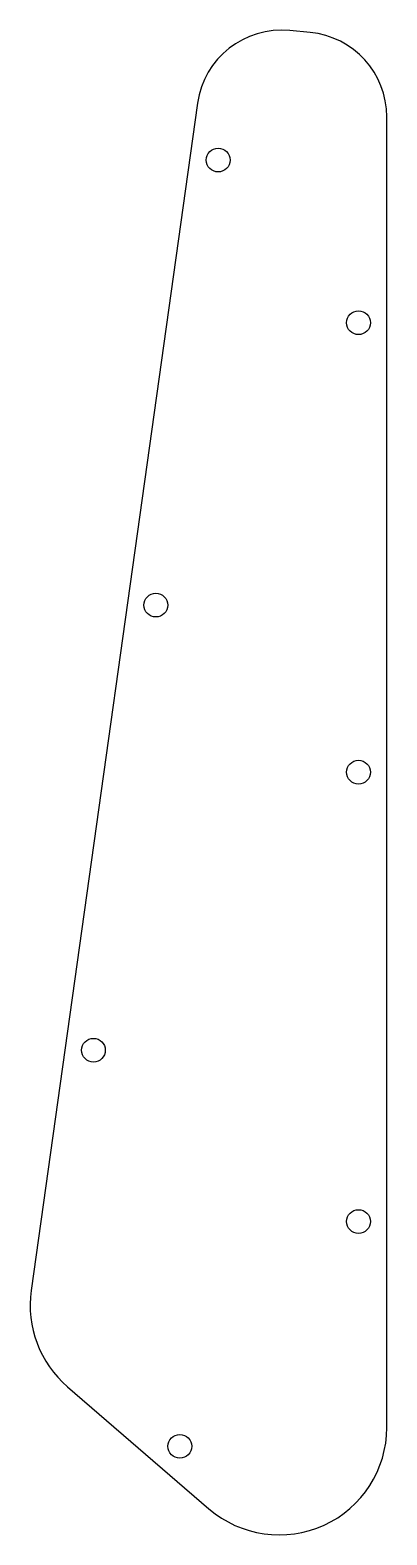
# Model space of a CAD drawing. Header units: millimetres. Extents: x -5 to 58, y -112 to 154.
import ezdxf

# ---------------------------------------------------------------- set-up
doc = ezdxf.new("R2010")
doc.units = ezdxf.units.MM

msp = doc.modelspace()

# ---------------------------------------------------------------- linework, layer by layer
at = {"color": 7, "linetype": 'Continuous', "lineweight": 25}
for p, q in [((44.1, 153.77), (40.52, 154.11)), ((24.22, 141.26), (-5.16, -68.82)), ((57.65, -93.05), (57.65, 138.84)), ((1.23, -85.83), (26.23, -107.43))]:
    msp.add_line(p, q, dxfattribs=at)
for centre in [(27.86, 131.19), (52.65, 102.41), (16.85, 52.45), (52.65, 22.89), (5.83, -26.3), (52.65, -56.62), (21.09, -96.38)]:
    msp.add_circle(centre, 2.1, dxfattribs=at)
for centre, radius, start, end in [((39.08, 139.18), 15, 84.4785, 172.0371), ((42.65, 138.84), 15, 0, 84.4785), ((13.65, -71.45), 19, 172.0371, 229.1775), ((38.65, -93.05), 19, 229.1775, 0)]:
    msp.add_arc(centre, radius, start, end, dxfattribs=at)

doc.saveas('drawing.dxf')
